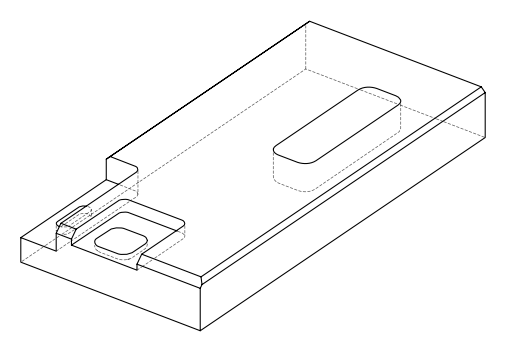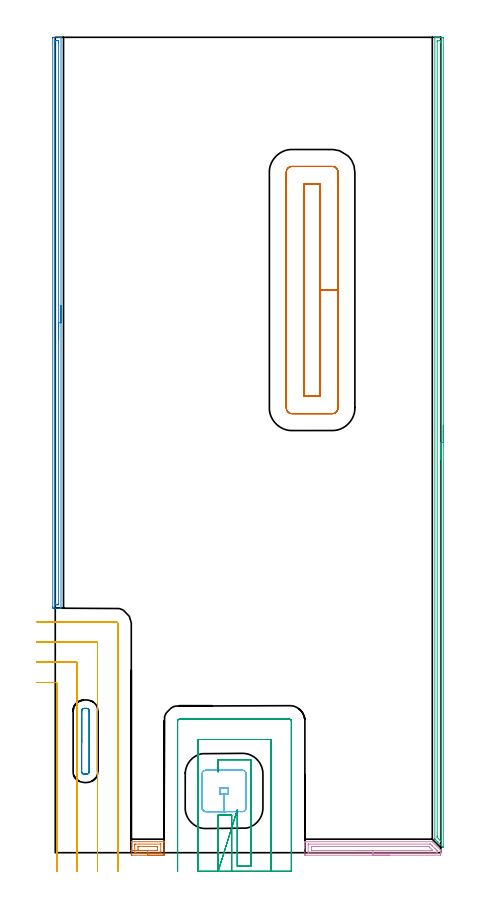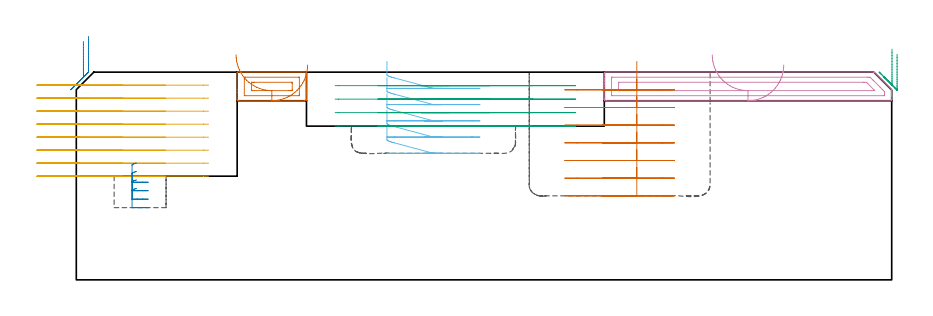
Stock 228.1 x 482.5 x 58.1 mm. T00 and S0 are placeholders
(PLAN: 9 operations, 4 tool changes, 46.8 min)
(1 AREA_MILL | FG_CHAMFER_SURFACE | UGT0205_001 | 0.69 min | 937 mm3)
(2 AREA_MILL_1 | FG_CHAMFER_SURFACE_1 | UGT0205_001 | 5.58 min | 4099 mm3)
(3 AREA_MILL_2 | FG_CHAMFER_SURFACE_2 | UGT0205_001 | 7.82 min | 6021 mm3)
(4 AREA_MILL_3 | FG_CHAMFER_SURFACE_3 | UGT0205_001 | 2.11 min | 2661 mm3)
(5 MILL_CORNER_NOTCH_RECTANGULAR | CORNER_NOTCH_RECTANGULAR | NXT0201_012 | Follow Part, ap 4, ae 75% | 11.16 min | 188745 mm3)
(6 MILL_RECTANGULAR_POCKET | POCKET_RECTANGULAR_STRAIGHT | UGT0201_095 | Follow Part, ap 5, ae 75% | 2.06 min | 43224 mm3)
(7 MILL_RECTANGULAR_POCKET_1 | POCKET_RECTANGULAR_STRAIGHT_1 | UGT0201_095 | Follow Part, ap 5, ae 75% | 9.69 min | 284844 mm3)
(8 MILL_RECTANGULAR_POCKET_2 | POCKET_RECTANGULAR_STRAIGHT_2 | NXT0201_013 | Follow Part, ap 2.5, ae 75% | 1.03 min | 5941 mm3)
(9 MILL_SLOT | SLOT_PARTIAL_RECTANGULAR | NXT0201_012 | Follow Part, ap 4, ae 75% | 6.65 min | 79672 mm3)
(TOOL UGT0205_001 | Chamfer Mill 20 x 3 x 45 deg. | D20 FL50 Z2)
(TOOL NXT0201_012 | ENDMILL 16mm [2P460-1600-NA 1630] | D16 FL38 Z6)
(TOOL UGT0201_095 | End mill 20 mm | D20 R3 FL38 Z4)
(TOOL NXT0201_013 | ENDMILL 10mm | D10 FL30 Z4)
(OP 1 AREA_MILL)
G17 G21 G94 G90
T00 M6
G54
G17 G0 G90 X64.7 Y-1.5 S1061 M3
G43 Z68.1 H0
Z60.1
G94 G1 X64.662 Z59.229 F250.
X64.548 Z58.364
X64.359 Z57.512
X64.097 Z56.68
X63.763 Z55.874
X63.36 Z55.1
X62.892 Z54.364
X62.36 Z53.672
X61.771 Z53.029
X61.128 Z52.44
X60.436 Z51.909
X59.7 Z51.44
X58.926 Z51.037
X58.12 Z50.703
X57.288 Z50.441
X56.436 Z50.252
X55.572 Z50.138
X54.7 Z50.1
X45.448 Y-1.499 Z50.101
X45.007 Y-1.49 Z50.105
X45.003 Y-1.476 Z50.119
X45. Y-1.031 Z50.564
Y0.735 Z52.328
Y1.603 Z53.203
Y6.485 Z58.085
X45.005 Y6.497 Z58.097
X45.007 Y6.5 Z58.1
X64.393
X64.395 Y6.497 Z58.097
X64.4 Y6.485 Z58.084
Y1.617 Z53.217
Y0.735 Z52.328
X64.399 Y-1.031 Z50.564
X64.397 Y-1.476 Z50.119
X64.393 Y-1.49 Z50.105
X63.952 Y-1.5 Z50.1
X54.7
Y-0.086 Z51.514
X47.147 Y-0.085 Z51.515
X47.03 Y-0.08 Z51.52
X47.009 Y-0.078 Z51.522
X47.005 Y-0.063 Z51.537
X47.001 Y-0.045 Z51.555
Y4.475 Z56.075
X47.005 Y4.686 Z56.286
X47.015 Y5.079 Z56.679
X47.21 Y5.084 Z56.684
X47.273 Y5.085 Z56.685
X62.253
X62.37 Y5.08 Z56.68
X62.391 Y5.078 Z56.678
X62.395 Y5.063 Z56.663
X62.399 Y5.045 Z56.645
Y0.525 Z52.125
X62.395 Y0.314 Z51.914
X62.385 Y-0.079 Z51.521
X62.19 Y-0.084 Z51.516
X62.127 Y-0.085 Z51.515
X54.7 Y-0.086 Z51.514
Y1.329 Z52.929
X49.853
X49.26
X49.102 Y1.33 Z52.93
X49.058 Y1.332 Z52.932
X49.02 Y1.335 Z52.935
X49.01 Y1.408 Z53.008
X49. Y1.589 Z53.189
Y1.617 Z53.217
Y3.383 Z54.983
X49.006 Y3.596 Z55.196
X49.01 Y3.648 Z55.248
X49.021 Y3.665 Z55.265
X49.085 Y3.667 Z55.267
X49.277 Y3.67 Z55.27
X49.565 Y3.671 Z55.271
X49.853
X60.14
X60.298 Y3.67 Z55.27
X60.342 Y3.668 Z55.268
X60.38 Y3.665 Z55.265
X60.39 Y3.592 Z55.192
X60.4 Y3.411 Z55.011
Y3.383 Z54.983
Y1.617 Z53.217
X60.394 Y1.404 Z53.004
X60.39 Y1.352 Z52.952
X60.379 Y1.335 Z52.935
X60.315 Y1.333 Z52.933
X60.123 Y1.33 Z52.93
X59.835 Y1.329 Z52.929
X59.546
X54.7
X53.828 Z52.967
X52.964 Z53.08
X52.112 Z53.269
X51.28 Z53.532
X50.474 Z53.865
X49.7 Z54.268
X48.964 Z54.737
X48.272 Z55.268
X47.629 Z55.857
X47.04 Z56.501
X46.508 Z57.193
X46.04 Z57.929
X45.637 Z58.702
X45.303 Z59.508
X45.041 Z60.34
X44.852 Z61.192
X44.738 Z62.057
X44.7 Z62.929
G0 Z68.1
M5
M2
(OP 2 AREA_MILL_1)
G17 G21 G94 G90
T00 M6
G54
G17 G0 G90 X3.4 Y323.6 S1061 M3
G43 Z68.1 H0
G94 G1 Y323.562 Z67.228 F250.
Y323.448 Z66.363
Y323.259 Z65.512
Y322.997 Z64.68
Y322.663 Z63.874
Y322.26 Z63.1
Y321.792 Z62.364
Y321.26 Z61.672
Y320.671 Z61.029
Y320.028 Z60.439
Y319.336 Z59.908
Y318.6 Z59.44
Y317.826 Z59.037
Y317.02 Z58.703
Y316.188 Z58.441
Y315.337 Z58.252
Y314.472 Z58.138
Y313.6 Z58.1
Y144.864
X3.397 Y144.71 Z58.088
X3.3 Y144.702 Z57.991
X3.196 Y144.7 Z57.896
X2.891 Z57.59
X2.254 Z56.948
X0.197 Z54.894
X-1.107 Z53.588
X-1.223 Y144.702 Z53.473
X-1.493 Y144.71 Z53.202
X-1.498 Y145.027 Z53.2
X-1.5 Y145.31
Y145.595
Y481.89
X-1.498 Y482.173
X-1.493 Y482.49 Z53.203
X-1.223 Y482.5 Z53.473
X1.935 Z56.631
X2.254 Z56.948
X2.891 Z57.59
X3.197 Z57.896
X3.3 Y482.498 Z57.991
X3.397 Y482.49 Z58.088
X3.4 Y482.336 Z58.1
Y313.6
X1.986 Z56.686
X1.985 Y147.371 Z56.685
X1.984 Y147.096 Z56.684
X1.98 Y146.787 Z56.68
X1.979 Y146.719 Z56.679
X1.898 Y146.71 Z56.598
X1.767 Y146.703 Z56.467
X1.385 Y146.701 Z56.085
X0.901 Y146.7 Z55.601
X0.516 Z55.216
X0.03 Y146.702 Z54.73
X-0.062 Y146.708 Z54.638
X-0.079 Y146.71 Z54.621
X-0.081 Y146.741 Z54.619
X-0.084 Y146.819 Z54.616
X-0.085 Y147.096 Z54.615
X-0.086 Y147.713 Z54.614
X-0.085 Y479.829 Z54.615
X-0.084 Y480.104 Z54.616
X-0.08 Y480.413 Z54.62
X-0.079 Y480.481 Z54.621
X0.003 Y480.49 Z54.703
X0.133 Y480.497 Z54.833
X0.516 Y480.499 Z55.216
X1. Y480.5 Z55.7
X1.385 Z56.085
X1.87 Y480.498 Z56.57
X1.962 Y480.492 Z56.662
X1.979 Y480.49 Z56.679
X1.981 Y480.459 Z56.681
X1.984 Y480.381 Z56.684
X1.985 Y480.104 Z56.685
X1.986 Y479.487 Z56.686
Y313.6
Y312.728 Z56.724
Y311.864 Z56.838
Y311.012 Z57.026
Y310.18 Z57.289
Y309.374 Z57.623
Y308.6 Z58.025
Y307.864 Z58.494
Y307.172 Z59.025
Y306.529 Z59.615
Y305.94 Z60.258
Y305.409 Z60.95
Y304.94 Z61.686
Y304.537 Z62.46
Y304.203 Z63.265
Y303.941 Z64.098
Y303.752 Z64.949
Y303.638 Z65.814
Y303.6 Z66.686
G0 Z68.1
M5
M2
(OP 3 AREA_MILL_2)
G17 G21 G94 G90
T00 M6
G54
G17 G0 G90 X229.6 Y252.75 S1061 M3
G43 Z68.1 H0
Z63.1
G94 G1 Y252.712 Z62.228 F250.
Y252.598 Z61.363
Y252.409 Z60.512
Y252.147 Z59.68
Y251.813 Z58.874
Y251.41 Z58.1
Y250.942 Z57.364
Y250.41 Z56.672
Y249.821 Z56.029
Y249.178 Z55.44
Y248.486 Z54.908
Y247.75 Z54.44
Y246.976 Z54.037
Y246.17 Z53.703
Y245.338 Z53.441
Y244.487 Z53.252
Y243.622 Z53.138
Y242.75 Z53.1
Y3.144
X229.599 Y3.11 Z53.099
X229.591 Y3.02
Y3.017
X229.56 Y3.036 Z53.131
X229.42 Y3.179 Z53.278
X229.28 Y3.318 Z53.416
X226.292 Y6.308 Z56.407
X224.841 Y7.759 Z57.859
X224.642 Y7.96 Z58.054
X224.604 Y8.006 Z58.089
X224.6 Y8.096 Z58.1
Y482.321
X224.603 Y482.49 Z58.088
X224.726 Y482.496 Z57.967
X224.856 Y482.5 Z57.843
X225.093 Z57.606
X225.792 Z56.903
X227.013 Z55.683
X227.536 Z55.158
X228.147 Z54.549
X228.408 Z54.287
X229.019 Z53.677
X229.28 Y482.496 Z53.416
X229.593 Y482.49 Z53.103
X229.597 Y482.199 Z53.101
X229.599 Y481.874
X229.6 Y242.75 Z53.1
X228.186 Z54.514
X228.185 Y7.202 Z54.515
X228.184 Y7.009 Z54.516
X228.181 Y6.913 Z54.519
X228.179 Y6.883 Z54.521
X228.152 Y6.909 Z54.548
X227.849 Y7.202 Z54.851
X226.664 Y8.386 Z56.036
X226.066 Y8.99 Z56.634
X226.025 Y9.036 Z56.675
X226.021 Y9.074 Z56.679
X226.018 Y9.156 Z56.682
X226.015 Y9.323 Z56.685
X226.014 Y9.656 Z56.686
Y9.884
X226.015 Y479.858 Z56.685
X226.017 Y480.086 Z56.683
X226.021 Y480.419 Z56.679
X226.025 Y480.49 Z56.675
X226.126 Y480.495 Z56.574
X226.262 Y480.499 Z56.438
X227.536 Y480.5 Z55.164
X228.006 Y480.498 Z54.694
X228.145 Y480.493 Z54.555
X228.172 Y480.491 Z54.528
X228.179 Y480.442 Z54.521
X228.183 Y480.317 Z54.517
X228.185 Y480.086 Z54.515
X228.186 Y479.42 Z54.514
Y479.192
Y242.75
Y241.878 Z54.552
Y241.014 Z54.666
Y240.162 Z54.855
Y239.33 Z55.117
Y238.524 Z55.451
Y237.75 Z55.854
Y237.014 Z56.323
Y236.322 Z56.854
Y235.679 Z57.443
Y235.09 Z58.086
Y234.559 Z58.778
Y234.09 Z59.514
Y233.687 Z60.288
Y233.353 Z61.094
Y233.091 Z61.926
Y232.902 Z62.778
Y232.788 Z63.643
Y232.75 Z64.514
G0 Z68.1
M5
M2
(OP 4 AREA_MILL_3)
G17 G21 G94 G90
T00 M6
G54
G17 G0 G90 X197.9 Y-1.5 S1061 M3
G43 Z68.1 H0
Z60.1
G94 G1 X197.862 Z59.229 F250.
X197.748 Z58.364
X197.559 Z57.512
X197.297 Z56.68
X196.963 Z55.874
X196.56 Z55.1
X196.092 Z54.364
X195.56 Z53.672
X194.971 Z53.029
X194.328 Z52.44
X193.636 Z51.909
X192.9 Z51.44
X192.126 Z51.037
X191.32 Z50.703
X190.488 Z50.441
X189.636 Z50.252
X188.772 Z50.138
X187.9 Z50.1
X148.277
X147.809 Y-1.494 Z50.103
X147.709 Y-1.491 Z50.106
X147.7 Y-1.031 Z50.566
Y2.5 Z54.094
Y3.122 Z54.719
Y3.383 Z54.98
Y4.005 Z55.601
Y4.266 Z55.862
Y4.788 Z56.387
Y5.509 Z57.108
Y6.031 Z57.63
X147.701 Y6.224 Z57.823
X147.71 Y6.494 Z58.093
X147.832 Y6.5 Z58.1
X223.071
X223.098 Y6.497 Z58.096
X223.106 Y6.496 Z58.094
X227.983 Y1.617 Z53.217
X228.09 Y1.511 Z53.107
X228.1 Y1.356 Z52.955
Y0.915 Z52.514
Y0.374 Z51.973
Y-0.148 Z51.447
Y-1.291 Z50.306
X228.098 Y-1.491 Z50.106
X227.968 Y-1.5 Z50.1
X187.9
Y-0.086 Z51.514
X149.839 Y-0.085 Z51.515
X149.761 Y-0.084 Z51.516
X149.723 Y-0.081 Z51.519
X149.711 Y-0.079 Z51.521
X149.709 Y-0.069 Z51.531
X149.704 Y0.015 Z51.615
X149.701 Y0.206 Z51.806
Y4.619 Z56.219
X149.707 Y4.974 Z56.574
X149.71 Y5.071 Z56.671
X149.749 Y5.079 Z56.679
X149.851 Y5.082 Z56.682
X150.058 Y5.085 Z56.685
X221.354
X221.767 Y5.082 Z56.682
X221.973 Y5.079 Z56.679
X222.073 Y5.066 Z56.666
X222.181 Y4.965 Z56.565
X222.885 Y4.266 Z55.866
X223.071 Y4.08 Z55.68
X224.852 Y2.299 Z53.899
X225.532 Y1.617 Z53.217
X225.742 Y1.406 Z53.006
X226.071 Y1.068 Z52.668
X226.09 Y0.735 Z52.335
X226.096 Y0.384 Z51.984
X226.092 Y0.026 Z51.626
X226.09 Y-0.07 Z51.53
X226.051 Y-0.079 Z51.521
X225.949 Y-0.082 Z51.518
X225.742 Y-0.085 Z51.515
X187.9 Y-0.086 Z51.514
Y1.329 Z52.929
X152.13
X151.838 Y1.331 Z52.931
X151.742 Y1.333 Z52.933
X151.715 Y1.335 Z52.935
X151.709 Y1.389 Z52.989
X151.703 Y1.48 Z53.08
X151.701 Y1.617 Z53.217
X151.7 Y1.755 Z53.355
X151.702 Y3.518 Z55.118
X151.71 Y3.656 Z55.256
X151.718 Y3.665 Z55.265
X151.73 Y3.668 Z55.268
X151.766 Y3.671 Z55.271
X156.63 Y3.672 Z55.272
X220.109 Y3.671 Z55.271
X220.4 Y3.669 Z55.269
X221.006 Y3.664 Z55.264
X221.29 Y3.409 Z55.009
X223.083 Y1.617 Z53.217
X223.355 Y1.336 Z52.936
X223.071 Y1.333 Z52.933
X222.471 Y1.329 Z52.929
X187.9
X187.028 Z52.967
X186.164 Z53.08
X185.312 Z53.269
X184.48 Z53.532
X183.674 Z53.865
X182.9 Z54.268
X182.164 Z54.737
X181.472 Z55.268
X180.829 Z55.857
X180.24 Z56.501
X179.708 Z57.193
X179.24 Z57.929
X178.837 Z58.702
X178.503 Z59.508
X178.241 Z60.34
X178.052 Z61.192
X177.938 Z62.057
X177.9 Z62.929
G0 Z68.1
M5
M2
(OP 5 MILL_CORNER_NOTCH_RECTANGULAR)
G17 G21 G94 G90
T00 M6
G54
G17 G0 G90 X1. Y-11. S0 M3
G43 Z68.1 H1
Z54.462
G94 G1 Y-8. F250.
Y99.905 F500.
G3 X0.205 Y100.7 R0.8
G1 X-8.
X-11. F250.
G0 Z68.1
X13. Y-11.
Z54.462
G1 Y-8.
Y111.905 F500.
G3 X12.205 Y112.7 R0.8
G1 X-8.
X-11. F250.
G0 Z68.1
X25. Y-11.
Z54.462
G1 Y-8.
Y123.905 F500.
G3 X24.205 Y124.7 R0.8
G1 X-8.
X-11. F250.
G0 Z68.1
X37. Y-11.
Z54.462
G1 Y-8.
Y135.3 F500.
G3 X35.6 Y136.7 R1.4
G1 X-8.
X-11. F250.
G0 Z68.1
X1. Y-11.
Z50.825
G1 Y-8.
Y99.905 F500.
G3 X0.205 Y100.7 R0.8
G1 X-8.
X-11. F250.
G0 Z68.1
X13. Y-11.
Z50.825
G1 Y-8.
Y111.905 F500.
G3 X12.205 Y112.7 R0.8
G1 X-8.
X-11. F250.
G0 Z68.1
X25. Y-11.
Z50.825
G1 Y-8.
Y123.905 F500.
G3 X24.205 Y124.7 R0.8
G1 X-8.
X-11. F250.
G0 Z68.1
X37. Y-11.
Z50.825
G1 Y-8.
Y135.3 F500.
G3 X35.6 Y136.7 R1.4
G1 X-8.
X-11. F250.
G0 Z68.1
X1. Y-11.
Z47.187
G1 Y-8.
Y99.905 F500.
G3 X0.205 Y100.7 R0.8
G1 X-8.
X-11. F250.
G0 Z68.1
X13. Y-11.
Z47.187
G1 Y-8.
Y111.905 F500.
G3 X12.205 Y112.7 R0.8
G1 X-8.
X-11. F250.
G0 Z68.1
X25. Y-11.
Z47.187
G1 Y-8.
Y123.905 F500.
G3 X24.205 Y124.7 R0.8
G1 X-8.
X-11. F250.
G0 Z68.1
X37. Y-11.
Z47.187
G1 Y-8.
Y135.3 F500.
G3 X35.6 Y136.7 R1.4
G1 X-8.
X-11. F250.
G0 Z68.1
X1. Y-11.
Z43.55
G1 Y-8.
Y99.905 F500.
G3 X0.205 Y100.7 R0.8
G1 X-8.
X-11. F250.
G0 Z68.1
X13. Y-11.
Z43.55
G1 Y-8.
Y111.905 F500.
G3 X12.205 Y112.7 R0.8
G1 X-8.
X-11. F250.
G0 Z68.1
X25. Y-11.
Z43.55
G1 Y-8.
Y123.905 F500.
G3 X24.205 Y124.7 R0.8
G1 X-8.
X-11. F250.
G0 Z68.1
X37. Y-11.
Z43.55
G1 Y-8.
Y135.3 F500.
G3 X35.6 Y136.7 R1.4
G1 X-8.
X-11. F250.
G0 Z68.1
X1. Y-11.
Z39.912
G1 Y-8.
Y99.905 F500.
G3 X0.205 Y100.7 R0.8
G1 X-8.
X-11. F250.
G0 Z68.1
X13. Y-11.
Z39.912
G1 Y-8.
Y111.905 F500.
G3 X12.205 Y112.7 R0.8
G1 X-8.
X-11. F250.
G0 Z68.1
X25. Y-11.
Z39.912
G1 Y-8.
Y123.905 F500.
G3 X24.205 Y124.7 R0.8
G1 X-8.
X-11. F250.
G0 Z68.1
X37. Y-11.
Z39.912
G1 Y-8.
Y135.3 F500.
G3 X35.6 Y136.7 R1.4
G1 X-8.
X-11. F250.
G0 Z68.1
X1. Y-11.
Z36.275
G1 Y-8.
Y99.905 F500.
G3 X0.205 Y100.7 R0.8
G1 X-8.
X-11. F250.
G0 Z68.1
X13. Y-11.
Z36.275
G1 Y-8.
Y111.905 F500.
G3 X12.205 Y112.7 R0.8
G1 X-8.
X-11. F250.
G0 Z68.1
X25. Y-11.
Z36.275
G1 Y-8.
Y123.905 F500.
G3 X24.205 Y124.7 R0.8
G1 X-8.
X-11. F250.
G0 Z68.1
X37. Y-11.
Z36.275
G1 Y-8.
Y135.3 F500.
G3 X35.6 Y136.7 R1.4
G1 X-8.
X-11. F250.
G0 Z68.1
X1. Y-11.
Z32.637
G1 Y-8.
Y99.905 F500.
G3 X0.205 Y100.7 R0.8
G1 X-8.
X-11. F250.
G0 Z68.1
X13. Y-11.
Z32.637
G1 Y-8.
Y111.905 F500.
G3 X12.205 Y112.7 R0.8
G1 X-8.
X-11. F250.
G0 Z68.1
X25. Y-11.
Z32.637
G1 Y-8.
Y123.905 F500.
G3 X24.205 Y124.7 R0.8
G1 X-8.
X-11. F250.
G0 Z68.1
X37. Y-11.
Z32.637
G1 Y-8.
Y135.3 F500.
G3 X35.6 Y136.7 R1.4
G1 X-8.
X-11. F250.
G0 Z68.1
X1. Y-11.
Z29.
G1 Y-8.
Y99.905 F500.
G3 X0.205 Y100.7 R0.8
G1 X-8.
X-11. F250.
G0 Z68.1
X13. Y-11.
Z29.
G1 Y-8.
Y111.905 F500.
G3 X12.205 Y112.7 R0.8
G1 X-8.
X-11. F250.
G0 Z68.1
X25. Y-11.
Z29.
G1 Y-8.
Y123.905 F500.
G3 X24.205 Y124.7 R0.8
G1 X-8.
X-11. F250.
G0 Z68.1
X37. Y-11.
Z29.
G1 Y-8.
Y135.3 F500.
G3 X35.6 Y136.7 R1.4
G1 X-8.
X-11. F250.
G0 Z68.1
M5
M2
(OP 6 MILL_RECTANGULAR_POCKET)
G17 G21 G94 G90
T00 M6
G54
G17 G0 G90 X86.9 Y40.38 S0 M3
G43 Z68.1 H0
Z61.1
G94 G1 Y26.352 Z57.341 F250.
X86.962 Y25.961 Z57.235
X87.092 Y25.588 Z57.129
X87.287 Y25.244 Z57.023
X87.541 Y24.941 Z56.917
X87.844 Y24.687 Z56.811
X88.188 Y24.492 Z56.705
X88.561 Y24.362 Z56.599
X88.952 Y24.3 Z56.494
X99.9 Z53.56
Y34.8
X102.4 F500.
Y38.3
X97.4
Y34.8
X99.9
Y24.3
X110.7
G3 X112.9 Y26.5 R2.2
G1 Y46.6
G3 X110.7 Y48.8 R2.2
G1 X89.1
G3 X86.9 Y46.6 R2.2
G1 Y26.5
G3 X89.1 Y24.3 R2.2
G1 X99.9
X100.9
G0 X86.9 Y40.38 Z56.56
G1 Y26.352 Z52.801 F250.
X86.962 Y25.961 Z52.695
X87.092 Y25.588 Z52.589
X87.287 Y25.244 Z52.483
X87.541 Y24.941 Z52.377
X87.844 Y24.687 Z52.271
X88.188 Y24.492 Z52.165
X88.561 Y24.362 Z52.059
X88.952 Y24.3 Z51.954
X99.9 Z49.02
Y34.8
X102.4 F500.
Y38.3
X97.4
Y34.8
X99.9
Y24.3
X110.7
G3 X112.9 Y26.5 R2.2
G1 Y46.6
G3 X110.7 Y48.8 R2.2
G1 X89.1
G3 X86.9 Y46.6 R2.2
G1 Y26.5
G3 X89.1 Y24.3 R2.2
G1 X99.9
X100.9
G0 X86.9 Y40.38 Z52.02
G1 Y26.352 Z48.261 F250.
X86.962 Y25.961 Z48.155
X87.092 Y25.588 Z48.049
X87.287 Y25.244 Z47.943
X87.541 Y24.941 Z47.837
X87.844 Y24.687 Z47.731
X88.188 Y24.492 Z47.625
X88.561 Y24.362 Z47.519
X88.952 Y24.3 Z47.414
X99.9 Z44.48
Y34.8
X102.4 F500.
Y38.3
X97.4
Y34.8
X99.9
Y24.3
X110.7
G3 X112.9 Y26.5 R2.2
G1 Y46.6
G3 X110.7 Y48.8 R2.2
G1 X89.1
G3 X86.9 Y46.6 R2.2
G1 Y26.5
G3 X89.1 Y24.3 R2.2
G1 X99.9
X100.9
G0 X86.9 Y40.38 Z47.48
G1 Y26.352 Z43.721 F250.
X86.962 Y25.961 Z43.615
X87.092 Y25.588 Z43.509
X87.287 Y25.244 Z43.403
X87.541 Y24.941 Z43.297
X87.844 Y24.687 Z43.191
X88.188 Y24.492 Z43.085
X88.561 Y24.362 Z42.98
X88.952 Y24.3 Z42.874
X99.9 Z39.94
Y34.8
X102.4 F500.
Y38.3
X97.4
Y34.8
X99.9
Y24.3
X110.7
G3 X112.9 Y26.5 R2.2
G1 Y46.6
G3 X110.7 Y48.8 R2.2
G1 X89.1
G3 X86.9 Y46.6 R2.2
G1 Y26.5
G3 X89.1 Y24.3 R2.2
G1 X99.9
X100.9
G0 X86.9 Y40.38 Z42.94
G1 Y26.352 Z39.181 F250.
X86.962 Y25.961 Z39.075
X87.092 Y25.588 Z38.969
X87.287 Y25.244 Z38.863
X87.541 Y24.941 Z38.757
X87.844 Y24.687 Z38.651
X88.188 Y24.492 Z38.545
X88.561 Y24.362 Z38.44
X88.952 Y24.3 Z38.334
X99.9 Z35.4
Y34.8
X102.4 F500.
Y38.3
X97.4
Y34.8
X99.9
Y24.3
X110.7
G3 X112.9 Y26.5 R2.2
G1 Y46.6
G3 X110.7 Y48.8 R2.2
G1 X89.1
G3 X86.9 Y46.6 R2.2
G1 Y26.5
G3 X89.1 Y24.3 R2.2
G1 X99.9
X100.9
G0 Z68.1
M5
M2
(OP 7 MILL_RECTANGULAR_POCKET_1)
G17 G21 G94 G90
T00 M6
G54
G17 G0 G90 X156.8 Y303.307 S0 M3
G43 Z68.1 H0
Z61.1
G94 G1 Y332.95 Z53.157 F250.
Y395.6 F500.
X147.2
Y270.3
X156.8
Y332.95
X167.3
Y402.7
G3 X163.9 Y406.1 R3.4
G1 X140.1
G3 X136.7 Y402.7 R3.4
G1 Y263.2
G3 X140.1 Y259.8 R3.4
G1 X163.9
G3 X167.3 Y263.2 R3.4
G1 Y332.95
Y333.95
G0 X156.8 Y303.307 Z56.157
G1 Y332.95 Z48.214 F250.
Y395.6 F500.
X147.2
Y270.3
X156.8
Y332.95
X167.3
Y402.7
G3 X163.9 Y406.1 R3.4
G1 X140.1
G3 X136.7 Y402.7 R3.4
G1 Y263.2
G3 X140.1 Y259.8 R3.4
G1 X163.9
G3 X167.3 Y263.2 R3.4
G1 Y332.95
Y333.95
G0 X156.8 Y303.307 Z51.214
G1 Y332.95 Z43.271 F250.
Y395.6 F500.
X147.2
Y270.3
X156.8
Y332.95
X167.3
Y402.7
G3 X163.9 Y406.1 R3.4
G1 X140.1
G3 X136.7 Y402.7 R3.4
G1 Y263.2
G3 X140.1 Y259.8 R3.4
G1 X163.9
G3 X167.3 Y263.2 R3.4
G1 Y332.95
Y333.95
G0 X156.8 Y303.307 Z46.271
G1 Y332.95 Z38.329 F250.
Y395.6 F500.
X147.2
Y270.3
X156.8
Y332.95
X167.3
Y402.7
G3 X163.9 Y406.1 R3.4
G1 X140.1
G3 X136.7 Y402.7 R3.4
G1 Y263.2
G3 X140.1 Y259.8 R3.4
G1 X163.9
G3 X167.3 Y263.2 R3.4
G1 Y332.95
Y333.95
G0 X156.8 Y303.307 Z41.329
G1 Y332.95 Z33.386 F250.
Y395.6 F500.
X147.2
Y270.3
X156.8
Y332.95
X167.3
Y402.7
G3 X163.9 Y406.1 R3.4
G1 X140.1
G3 X136.7 Y402.7 R3.4
G1 Y263.2
G3 X140.1 Y259.8 R3.4
G1 X163.9
G3 X167.3 Y263.2 R3.4
G1 Y332.95
Y333.95
G0 X156.8 Y303.307 Z36.386
G1 Y332.95 Z28.443 F250.
Y395.6 F500.
X147.2
Y270.3
X156.8
Y332.95
X167.3
Y402.7
G3 X163.9 Y406.1 R3.4
G1 X140.1
G3 X136.7 Y402.7 R3.4
G1 Y263.2
G3 X140.1 Y259.8 R3.4
G1 X163.9
G3 X167.3 Y263.2 R3.4
G1 Y332.95
Y333.95
G0 X156.8 Y303.307 Z31.443
G1 Y332.95 Z23.5 F250.
Y395.6 F500.
X147.2
Y270.3
X156.8
Y332.95
X167.3
Y402.7
G3 X163.9 Y406.1 R3.4
G1 X140.1
G3 X136.7 Y402.7 R3.4
G1 Y263.2
G3 X140.1 Y259.8 R3.4
G1 X163.9
G3 X167.3 Y263.2 R3.4
G1 Y332.95
Y333.95
G0 Z68.1
M5
M2
(OP 8 MILL_RECTANGULAR_POCKET_2)
G17 G21 G94 G90
T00 M6
G54
G17 G0 G90 X16.829 Y85.373 S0 M3
G43 Z68.1 H0
Z32.675
G94 G1 X16.68 Y85.345 Z32.635 F250.
X16.4 Y85.232 Z32.554
X16.148 Y85.066 Z32.473
X15.934 Y84.852 Z32.392
X15.768 Y84.6 Z32.311
X15.655 Y84.32 Z32.23
X15.6 Y84.023 Z32.149
Y83.9 Z32.116
Y65.95 Z27.306
Y48. F500.
G3 X17.1 Y46.5 R1.5
G1 X18.6
G3 X20.1 Y48. R1.5
G1 Y83.9
G3 X18.6 Y85.4 R1.5
G1 X17.1
G3 X15.6 Y83.9 R1.5
G1 Y65.95
Y64.95
G0 X16.829 Y85.373 Z30.306
G1 X16.68 Y85.345 Z30.266 F250.
X16.4 Y85.232 Z30.185
X16.148 Y85.066 Z30.104
X15.934 Y84.852 Z30.023
X15.768 Y84.6 Z29.942
X15.655 Y84.32 Z29.861
X15.6 Y84.023 Z29.78
Y83.9 Z29.747
Y65.95 Z24.937
Y48. F500.
G3 X17.1 Y46.5 R1.5
G1 X18.6
G3 X20.1 Y48. R1.5
G1 Y83.9
G3 X18.6 Y85.4 R1.5
G1 X17.1
G3 X15.6 Y83.9 R1.5
G1 Y65.95
Y64.95
G0 X16.829 Y85.373 Z27.937
G1 X16.68 Y85.345 Z27.897 F250.
X16.4 Y85.232 Z27.816
X16.148 Y85.066 Z27.735
X15.934 Y84.852 Z27.654
X15.768 Y84.6 Z27.573
X15.655 Y84.32 Z27.492
X15.6 Y84.023 Z27.411
Y83.9 Z27.378
Y65.95 Z22.569
Y48. F500.
G3 X17.1 Y46.5 R1.5
G1 X18.6
G3 X20.1 Y48. R1.5
G1 Y83.9
G3 X18.6 Y85.4 R1.5
G1 X17.1
G3 X15.6 Y83.9 R1.5
G1 Y65.95
Y64.95
G0 X16.829 Y85.373 Z25.569
G1 X16.68 Y85.345 Z25.528 F250.
X16.4 Y85.232 Z25.447
X16.148 Y85.066 Z25.366
X15.934 Y84.852 Z25.285
X15.768 Y84.6 Z25.204
X15.655 Y84.32 Z25.123
X15.6 Y84.023 Z25.043
Y83.9 Z25.01
Y65.95 Z20.2
Y48. F500.
G3 X17.1 Y46.5 R1.5
G1 X18.6
G3 X20.1 Y48. R1.5
G1 Y83.9
G3 X18.6 Y85.4 R1.5
G1 X17.1
G3 X15.6 Y83.9 R1.5
G1 Y65.95
Y64.95
G0 Z68.1
M5
M2
(OP 9 MILL_SLOT)
G17 G21 G94 G90
T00 M6
G54
G17 G0 G90 X104.4 Y-11. S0 M3
G43 Z68.1 H1
Z54.325
G94 G1 Y-8. F250.
Y22.3 F500.
X96.4
Y-8.
Y-11. F250.
X107.7 Y25.3 F500.
Y22.3 F250.
Y-8. F500.
X115.7
Y55.
X96.4
Y50.8
Y47.8 F250.
G0 Z68.1
X127.7 Y-11.
Z54.325
G1 Y-8.
Y67. F500.
X84.4
Y-8.
Y-11. F250.
X139.7
Y-8.
Y78. F500.
G3 X138.7 Y79. R1.
G1 X73.4
G3 X72.4 Y78. R1.
G1 Y-8.
Y-11. F250.
G0 X104.4 Z50.55
G1 Y-8.
Y22.3 F500.
X96.4
Y-8.
Y-11. F250.
X107.7 Y25.3 F500.
Y22.3 F250.
Y-8. F500.
X115.7
Y55.
X96.4
Y50.8
Y47.8 F250.
G0 Z68.1
X127.7 Y-11.
Z50.55
G1 Y-8.
Y67. F500.
X84.4
Y-8.
Y-11. F250.
X139.7
Y-8.
Y78. F500.
G3 X138.7 Y79. R1.
G1 X73.4
G3 X72.4 Y78. R1.
G1 Y-8.
Y-11. F250.
G0 X104.4 Z46.775
G1 Y-8.
Y22.3 F500.
X96.4
Y-8.
Y-11. F250.
X107.7 Y25.3 F500.
Y22.3 F250.
Y-8. F500.
X115.7
Y55.
X96.4
Y50.8
Y47.8 F250.
G0 Z68.1
X127.7 Y-11.
Z46.775
G1 Y-8.
Y67. F500.
X84.4
Y-8.
Y-11. F250.
X139.7
Y-8.
Y78. F500.
G3 X138.7 Y79. R1.
G1 X73.4
G3 X72.4 Y78. R1.
G1 Y-8.
Y-11. F250.
G0 X104.4 Z43.
G1 Y-8.
Y22.3 F500.
X96.4
Y-8.
Y-11. F250.
X107.7 Y25.3 F500.
Y22.3 F250.
Y-8. F500.
X115.7
Y55.
X96.4
Y50.8
Y47.8 F250.
G0 Z68.1
X127.7 Y-11.
Z43.
G1 Y-8.
Y67. F500.
X84.4
Y-8.
Y-11. F250.
X139.7
Y-8.
Y78. F500.
G3 X138.7 Y79. R1.
G1 X73.4
G3 X72.4 Y78. R1.
G1 Y-8.
Y-11. F250.
G0 Z68.1
M5
M2
